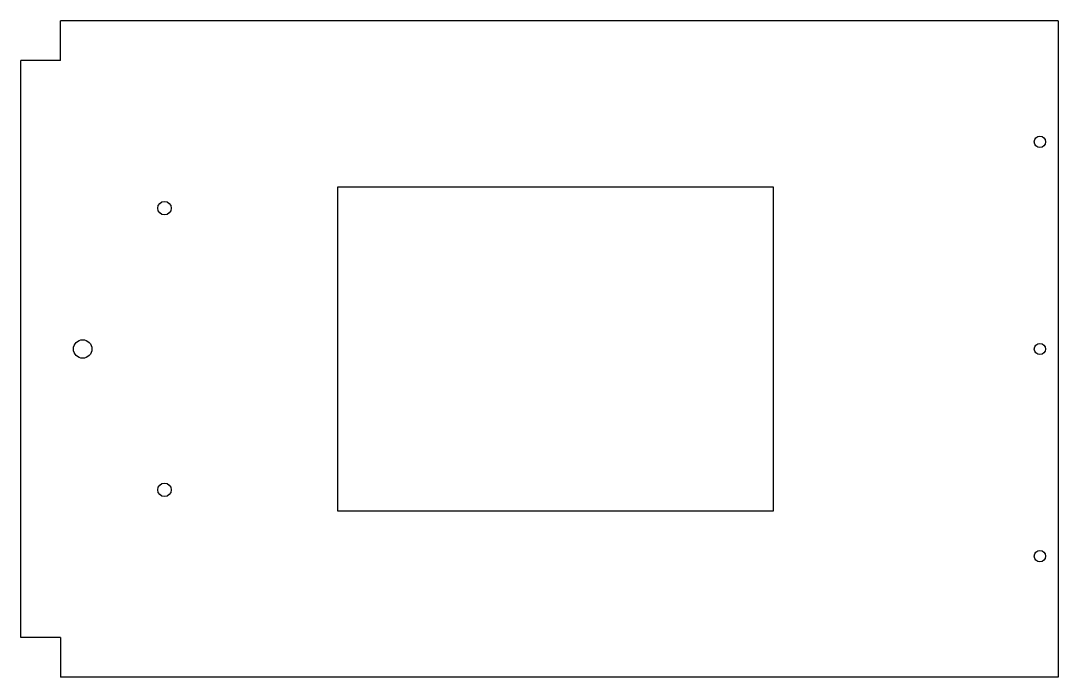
# Model space of a CAD drawing. Header units: inches. Extents: x -0.5 to 17, y -0.5 to 10.5.
import ezdxf

# ---------------------------------------------------------------- set-up
doc = ezdxf.new("R2010")
doc.units = ezdxf.units.IN
doc.header["$MEASUREMENT"] = 0

msp = doc.modelspace()

# ---------------------------------------------------------------- linework, layer by layer
at = {"color": 7, "linetype": 'Continuous', "lineweight": 25}
for p, q in [((0.123, 9.877), (0.123, 10.546)), ((16.97, 10.546), (0.123, 10.546)), ((16.97, 10.546), (16.97, -0.546)), ((-0.546, 0.123), (-0.546, 9.877)), ((0.123, 9.877), (-0.546, 9.877)), ((12.16, 7.735), (4.8, 7.735)), ((4.8, 7.735), (4.8, 2.265)), ((12.16, 2.265), (12.16, 7.735)), ((4.8, 2.265), (12.16, 2.265)), ((0.123, 0.123), (-0.546, 0.123)), ((0.123, 0.123), (0.123, -0.546)), ((16.97, -0.546), (0.123, -0.546))]:
    msp.add_line(p, q, dxfattribs=at)
for centre, radius in [((16.66, 8.5), 0.095), ((1.88, 7.38), 0.114), ((0.5, 5), 0.156), ((16.66, 5), 0.095), ((1.88, 2.62), 0.114), ((16.66, 1.5), 0.095)]:
    msp.add_circle(centre, radius, dxfattribs=at)

doc.saveas('drawing.dxf')
